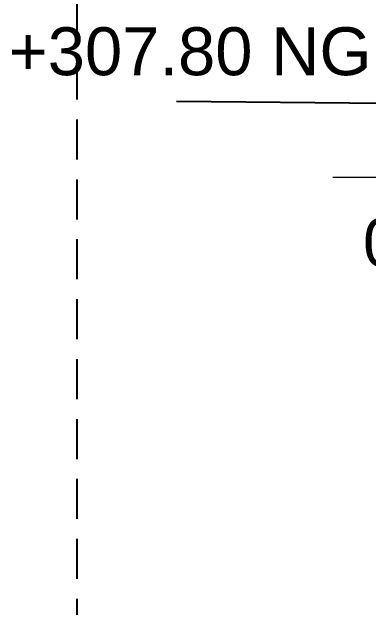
# Model space of a CAD drawing. Header units: millimetres. Extents: x 1514 to 1688, y 984 to 1013.
# Drawn here: x 1562.424 to 1564.654, y 989.749 to 993.474 of the extents above; entities that cross this region are included whole.
import ezdxf

# ---------------------------------------------------------------- set-up
doc = ezdxf.new("R2010")
doc.units = ezdxf.units.MM
doc.linetypes.add('CACHE', pattern=[0.375, 0.25, -0.125])
for name, color, linetype in [('Cotations', 1, 'Continuous'), ('Limites', 7, 'Continuous'), ('Toiture', 7, 'Continuous')]:
    doc.layers.add(name, color=color, linetype=linetype)
doc.styles.get("Standard").update_dxf_attribs({"font": 'arial.ttf'})
doc.dimstyles.new('ISO-25', dxfattribs={"dimtxt": 2.5, "dimasz": 2.5, "dimexe": 1.25, "dimexo": 0.625, "dimtad": 1, "dimtxsty": 'Standard', "dimcen": 2.5, "dimadec": 0, "dimazin": 0, "dimtfac": 1, "dimtmove": 0, "dimatfit": 3, "dimfxl": 1, "dimarcsym": 0})

# ---------------------------------------------------------------- blocks, each defined once
blk = doc.blocks.new('*D54')
at = {"layer": 'Defpoints', "color": 0, "transparency": 16777216}
for p in [(1565.6351, 992.9297), (1565.0333, 992.6588), (1565.6351, 992.4368)]:
    blk.add_point(p, dxfattribs=at)
at = {"layer": 'Toiture', "color": 0, "lineweight": 0, "transparency": 16777216}
for p, q in [((1564.7333, 992.4368), (1564.4333, 992.4368)), ((1565.0333, 992.4368), (1565.6351, 992.4368)), ((1565.9351, 992.4368), (1566.2351, 992.4368))]:
    blk.add_line(p, q, dxfattribs=at)
at = {"layer": 'Toiture', "color": 0, "transparency": 16777216}
for points in [[(1564.7333, 992.4868), (1564.7333, 992.3868), (1565.0333, 992.4368)], [(1565.9351, 992.4868), (1565.9351, 992.3868), (1565.6351, 992.4368)]]:
    blk.add_solid(points, dxfattribs=at)
at = {"layer": 'Toiture', "color": 0, "transparency": 16777216, "insert": (1565.0295, 992.0296), "char_height": 0.3, "attachment_point": 5}
blk.add_mtext('0.60', dxfattribs=at)

msp = doc.modelspace()

# ---------------------------------------------------------------- linework, layer by layer
at = {"layer": 'Cotations'}
msp.add_line((1564.8659, 992.8994), (1563.4554, 992.913), dxfattribs=at)
at = {"layer": 'Limites', "linetype": 'CACHE', "transparency": 33554636}
msp.add_line((1562.8333, 986.5508), (1562.8333, 996.4109), dxfattribs=at)

# ---------------------------------------------------------------- texts
at = {"layer": 'Cotations', "insert": (1562.4039, 993.3778), "char_height": 0.3, "attachment_point": 1}
msp.add_mtext_dynamic_manual_height_columns('+307.80 NGF', width=3.32926, gutter_width=12.5, heights=[0.613], dxfattribs=at)

# ---------------------------------------------------------------- dimensions: what is measured, and where the dimension line sits
at = {"layer": 'Toiture'}
dim = msp.add_linear_dim(base=(1565.6351, 992.4368), p1=(1565.0333, 992.6588), p2=(1565.6351, 992.9297), dimstyle='ISO-25', override={"dimtxt": 0.3, "dimasz": 0.3, "dimzin": 0, "dimdsep": 46, "dimse1": 1, "dimse2": 1, "dimtmove": 2, "dimlwd": 0}, dxfattribs=at)
dim.commit()
dim.dimension.update_dxf_attribs({"geometry": '*D54', "text_midpoint": (1565.0295, 992.0296), "dimtype": 160})

doc.saveas('drawing.dxf')
